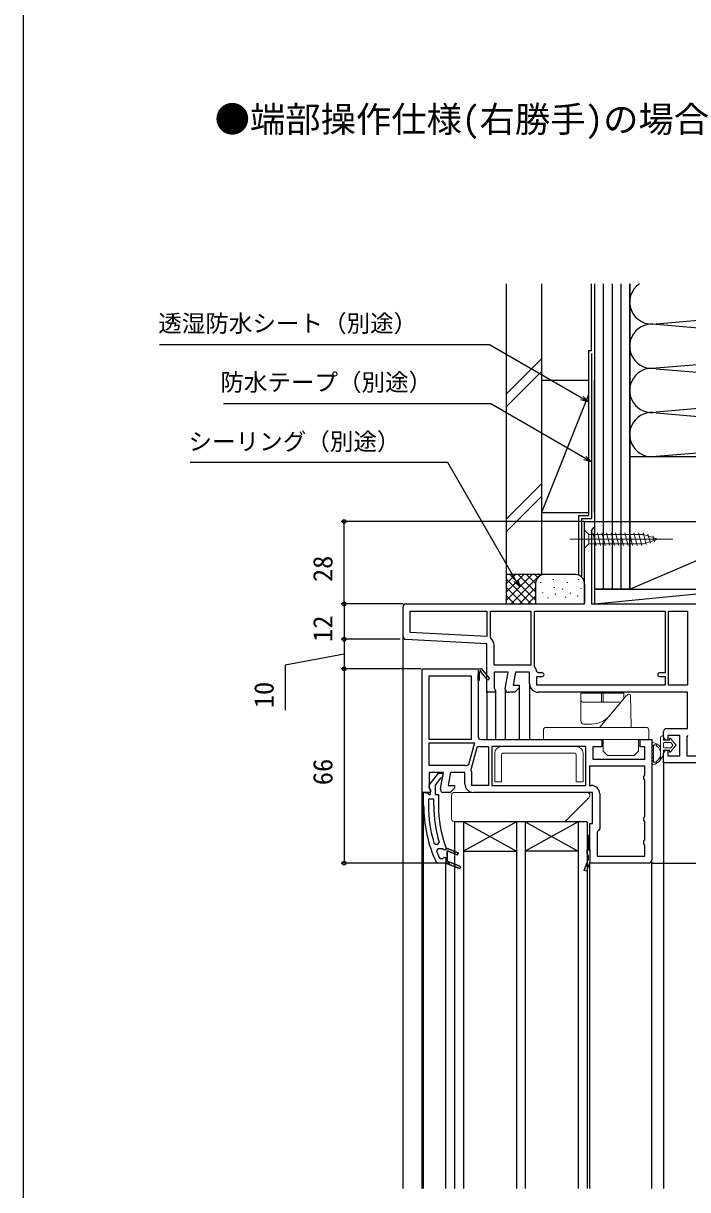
# Model space of a CAD drawing. Units: millimetres, scale not verified. Extents: x -525 to 525, y -783 to 779.
# Drawn here: x -525 to -299.3, y -394.1 to 1.9 of the extents above; entities that cross this region are included whole.
import ezdxf
from ezdxf.enums import TextEntityAlignment as Align

# ---------------------------------------------------------------- set-up
doc = ezdxf.new("R2010")
doc.units = ezdxf.units.MM
doc.header["$LTSCALE"] = 4
for name, color, linetype in [('0-2_USER1', 3, 'Continuous'), ('0-3_YKK_11', 7, 'Continuous'), ('0-4_YKK_12', 2, 'Continuous'), ('0-7_YKK_D', 6, 'Continuous'), ('0-8_YKK_ZWAK', 7, 'Continuous'), ('0-9_YSS_K', 3, 'Continuous'), ('0-A_YSS_KE', 3, 'Continuous')]:
    doc.layers.add(name, color=color, linetype=linetype)
doc.layers.add('0-5_YKK_13', color=4, linetype='Continuous', lineweight=18)
doc.styles.add('ＭＳ ゴシック', font='')
doc.styles.get('ＭＳ ゴシック').set_extended_font_data('MS Gothic')

msp = doc.modelspace()

# ---------------------------------------------------------------- linework, layer by layer
at = {"layer": '0-3_YKK_11'}
for p, q in [((-396, -206.297), (-396, -196.246)), ((-370.5, -217.746), (-370.5, -221.246)), ((-370.5, -221.246), (-370.5, -219.246)), ((-307.5, -240.446), (-307.5, -238.546)), ((-369.5, -243.646), (-367, -243.646)), ((-332.5, -278.746), (-332.5, -282.746))]:
    msp.add_line(p, q, dxfattribs=at)
for points in [[(-395, -195.246), (-334.4, -195.246), (-334.4, -167.246), (-331, -167.246), (-331, -169.146), (-331.5, -169.646), (-332, -170.146), (-332, -195.246), (-281, -195.246), (-281, -199.488), (-281.12, -199.671), (-281.12, -200.221), (-281, -200.404), (-281, -203.046)], [(-366.123, -207.003), (-366.3, -206.622), (-366.3, -197.646), (-352.6, -197.646)], [(-352.6, -197.646), (-352.6, -216.046), (-365.1, -216.046), (-365.1, -209.214)], [(-351.4, -197.646), (-307, -197.646), (-307, -218.646), (-308.9, -218.646)], [(-351.262, -216.791), (-351.4, -216.446), (-351.4, -197.646)], [(-282, -204.046), (-284.9, -204.046), (-284.9, -210.046), (-282.5, -210.046), (-282.5, -208.446), (-281, -208.446), (-281, -223.246), (-268.091, -223.246), (-267.796, -222.996), (-267.5, -222.746), (-266, -222.746), (-266, -225.246), (-281, -225.246), (-281, -251.246), (-282.8, -251.246), (-282.8, -249.246), (-307.5, -249.246), (-307.5, -245.946)], [(-361.285, -224.072), (-360.292, -218.446), (-365.1, -218.446), (-365.1, -223.802), (-364.558, -224.67), (-364.877, -225.246), (-367.5, -225.246), (-367.5, -208.74), (-395.052, -207.296)], [(-389.5, -259.246), (-389.5, -217.246), (-369.634, -217.246), (-369.5, -217.169), (-366.595, -220.587), (-367.205, -221.105), (-369.516, -218.385)], [(-369.894, -218.32), (-370.2, -218.497), (-370.2, -221.246), (-370.5, -221.246), (-370.5, -240.246)], [(-353, -222.346), (-353, -218.446), (-357.855, -218.446), (-358.631, -222.846), (-356.5, -222.846), (-356.5, -223.746), (-358, -225.246), (-360.3, -225.246)], [(-348.7, -218.646), (-350.115, -218.646), (-350.613, -218.198)], [(-308.9, -219.846), (-307, -219.846), (-307, -222.846), (-350.6, -222.846), (-350.6, -219.846), (-348.7, -219.846)], [(-306.5, -237.546), (-299.4, -237.546), (-299.4, -225.246), (-350.1, -225.246)], [(-369.5, -241.246), (-328.5, -241.246), (-328.5, -243.746), (-331.5, -243.746), (-331.5, -247.946), (-313.9, -247.946), (-313.9, -243.746), (-315.5, -243.746), (-315.5, -241.246), (-311.5, -241.246), (-311.5, -282.246)], [(-306.5, -244.946), (-306, -244.946), (-306, -246.846), (-302, -246.846), (-302, -239.946), (-306, -239.946), (-306, -241.446), (-306.5, -241.446)], [(-299.217, -239.865), (-299.6, -240.35), (-299.6, -246.846), (-283.4, -246.846)], [(-387.1, -242.446), (-371.721, -242.446), (-373.726, -249.93), (-374.399, -250.263)], [(-375.5, -250.046), (-387.1, -250.046), (-387.1, -242.446)], [(-372.856, -251.755), (-372.883, -251.42), (-370.872, -243.914), (-370.275, -243.556)], [(-367, -243.646), (-367, -256.846), (-372.6, -256.846), (-372.6, -252.946)], [(-383.285, -258.072), (-382.292, -252.446), (-387.1, -252.446), (-387.1, -257.802), (-386.558, -258.67), (-386.877, -259.246), (-389.5, -259.246)], [(-387.087, -256.729), (-383.975, -252.745), (-382.5, -252.745), (-382.5, -253.847), (-382.975, -254.346), (-383.345, -254.538), (-385.1, -256.784), (-385.1, -259.945), (-384, -259.945), (-384, -263.613)], [(-375, -256.346), (-375, -252.446), (-379.855, -252.446), (-380.631, -256.846), (-378.5, -256.846), (-378.5, -257.746), (-380, -259.246), (-382.3, -259.246)], [(-313.9, -250.346), (-332.7, -250.346), (-332.7, -256.846), (-332.1, -256.846)], [(-329.2, -259.746), (-329.2, -271.651), (-329.65, -272.148), (-330.1, -272.646), (-330.1, -280.846), (-313.9, -280.846), (-313.9, -277.112), (-314.15, -276.679), (-314.15, -275.813), (-313.9, -275.38), (-313.9, -269.112), (-314.15, -268.679), (-314.15, -267.813), (-313.9, -267.38), (-313.9, -255.112), (-314.15, -254.679), (-314.15, -253.813), (-313.9, -253.38), (-313.9, -250.346)], [(-389, -263.613), (-389, -259.245), (-387.9, -259.245), (-387.404, -259.683), (-387.106, -259.945), (-386.7, -259.945), (-386.7, -258.545), (-386.9, -258.145)], [(-312.5, -283.246), (-332.689, -283.246), (-333.726, -285.987), (-334.474, -285.704), (-333, -281.806), (-333, -280.912), (-333.25, -280.479), (-333.5, -280.046), (-333.5, -278.746), (-332.5, -278.746), (-332.5, -269.746), (-331.6, -269.746), (-331.6, -259.246), (-372.1, -259.246)], [(-385.6, -263.613), (-385.6, -261.545), (-387.4, -261.545), (-387.4, -263.613)], [(-385.491, -276.49), (-385.013, -276.845), (-384.176, -276.845), (-383.698, -276.198)], [(-376.752, -284.274), (-381, -282.583), (-381, -279.106), (-377.548, -280.48), (-377.252, -279.737), (-381, -278.245), (-381.5, -278.245), (-381.5, -278.745), (-382.09, -278.82), (-382.574, -278.445), (-382.6, -278.445), (-384.135, -278.445), (-384.604, -279.12)], [(-381.53, -277.628), (-381.5, -277.799), (-381.5, -278.245), (-381, -278.245), (-377.252, -279.737), (-377.548, -280.48), (-381, -279.106), (-381, -282.583), (-376.752, -284.274)], [(-383.705, -281.345), (-383.247, -281.645), (-382.574, -281.645), (-382.09, -281.27), (-381.5, -281.345), (-381.5, -283.245), (-377.048, -285.017), (-381.5, -283.245), (-384.282, -283.245), (-384.735, -282.956)]]:
    msp.add_lwpolyline(points, dxfattribs=at)
for points in [[(-367.5, -206.336), (-393.6, -204.968), (-393.6, -197.646), (-367.5, -197.646)], [(-305.8, -222.846), (-305.8, -197.646), (-299.4, -197.646), (-299.4, -222.846)], [(-372.9, -219.646), (-372.9, -241.246), (-387.1, -241.246), (-387.1, -219.646)], [(-365.8, -256.846), (-333.9, -256.846), (-333.9, -243.646), (-365.8, -243.646)]]:
    msp.add_lwpolyline(points, close=True, dxfattribs=at)
for centre, radius, start, end in [((-395, -196.246), 1, 90.00001, 179.99999), ((-395, -206.297), 1, 180, 266.99997), ((-368, -209.214), 2.9, 359.99999, 49.67978), ((-353, -218.446), 2.4, 5.9378, 43.60284), ((-369.677, -218.195), 0.25, 310.35701, 210), ((-348.7, -219.246), 0.6, 269.99999, 90.00001), ((-308.9, -219.246), 0.6, 89.99999, 270.00001), ((-360.3, -224.246), 1, 170.00002, 270), ((-350.1, -222.346), 2.9, 180.00001, 269.99999), ((-306.5, -238.546), 1, 90.00001, 179.99999), ((-369.5, -240.246), 1, 180.00001, 269.99999), ((-306.5, -240.446), 1, 180.00001, 269.99999), ((-369.5, -240.246), 3.4, 256.82613, 269.99998), ((-306.5, -245.946), 1, 90.00001, 179.99999), ((-375.5, -252.946), 2.9, 67.68615, 89.99999), ((-375.5, -252.946), 2.9, 359.99996, 24.25263), ((-386.3, -257.345), 1, 141.91328, 233.13011), ((-372.1, -256.346), 2.9, 180.00001, 269.99999), ((-332.1, -259.746), 2.9, 0.00001, 89.99999), ((-382.3, -258.246), 1, 169.99999, 269.99998), ((-343, -263.613), 46, 180.00001, 204.86598), ((-343, -263.613), 44.4, 179.99999, 196.86019), ((-343, -263.613), 42.6, 179.99999, 197.18277), ((-343, -263.613), 41, 179.99999, 199.98888), ((-343, -263.613), 44.4, 200.44221, 203.53922), ((-376.9, -284.645), 0.4, 248.30059, 68.30061), ((-376.9, -284.645), 0.4, 248.30059, 68.30061), ((-312.5, -282.246), 1, 270.00001, 359.99999)]:
    msp.add_arc(centre, radius, start, end, dxfattribs=at)
at = {"layer": '0-4_YKK_12'}
for p, q in [((-396, -393.746), (-396, -206.297)), ((-367.5, -224.736), (-367.5, -241.236)), ((-364.6, -224.736), (-364.6, -241.236)), ((-361.3, -224.236), (-361.3, -241.236)), ((-356.5, -223.529), (-356.5, -241.246)), ((-353, -222.336), (-353, -241.246)), ((-307.5, -248.746), (-307.5, -393.746)), ((-389.5, -393.746), (-389.5, -258.746)), ((-389, -393.746), (-389, -263.613)), ((-378.495, -269.246), (-378.5, -393.746)), ((-333.5, -269.246), (-378.495, -269.246)), ((-375.5, -269.246), (-375.5, -393.746)), ((-375.5, -269.246), (-357.5, -279.246)), ((-357.5, -269.246), (-375.5, -279.246)), ((-357.5, -269.246), (-357.5, -393.746)), ((-354.5, -269.246), (-354.5, -393.746)), ((-336.5, -269.246), (-354.5, -279.246)), ((-354.5, -269.246), (-336.5, -279.246)), ((-336.5, -269.246), (-336.5, -393.746)), ((-333.5, -269.246), (-333.5, -393.746)), ((-375.5, -279.246), (-357.5, -279.246)), ((-336.5, -279.246), (-354.5, -279.246)), ((-381.5, -393.746), (-381.5, -283.245)), ((-332.5, -393.746), (-332.5, -282.746)), ((-311.5, -393.746), (-311.5, -282.246))]:
    msp.add_line(p, q, dxfattribs=at)
at = {"layer": '0-5_YKK_13'}
for p, q in [((-334.4, -170.146), (-334.4, -176.346)), ((-334.4, -170.146), (-332.85, -171.696)), ((-339.4, -173.246), (-304.4, -173.246)), ((-314.316, -171.696), (-332.85, -171.696)), ((-332.85, -171.696), (-332.85, -174.796)), ((-330.423, -175.346), (-331.549, -171.146)), ((-328.87, -175.346), (-329.996, -171.146)), ((-327.317, -175.346), (-328.443, -171.146)), ((-325.765, -175.346), (-326.89, -171.146)), ((-324.212, -175.346), (-325.337, -171.146)), ((-322.659, -175.346), (-323.784, -171.146)), ((-321.106, -175.346), (-322.231, -171.146)), ((-319.553, -175.346), (-320.678, -171.146)), ((-318, -175.346), (-319.125, -171.146)), ((-316.447, -175.346), (-317.572, -171.146)), ((-314.894, -175.346), (-316.02, -171.146)), ((-313.411, -175.088), (-314.467, -171.146)), ((-309.4, -173.246), (-314.316, -171.696)), ((-309.4, -173.246), (-314.316, -174.796)), ((-311.979, -174.636), (-312.792, -171.6)), ((-310.547, -174.185), (-311.096, -172.135)), ((-334.4, -176.346), (-332.85, -174.796)), ((-332.85, -174.796), (-314.316, -174.796)), ((-328.601, -228.545), (-328.601, -225.545)), ((-328.001, -228.545), (-328.001, -225.545)), ((-321.051, -225.545), (-321.051, -227.263)), ((-335.551, -229.545), (-335.551, -228.045)), ((-335.551, -235.045), (-335.551, -229.545)), ((-322.207, -228.545), (-335.051, -228.545)), ((-320.15, -226.459), (-329.112, -237.139)), ((-318.507, -236.952), (-318.692, -226.35)), ((-323.083, -229.866), (-325.87, -233.187)), ((-345.241, -237.246), (-347.741, -237.246)), ((-331.998, -236.045), (-334.551, -236.045)), ((-328.002, -241.246), (-327.967, -245.282)), ((-316.302, -241.246), (-327.702, -241.246)), ((-315.502, -241.246), (-316.302, -241.246)), ((-316.037, -245.282), (-316.002, -241.246)), ((-308.5, -240.545), (-308.5, -248.095)), ((-307.5, -241.546), (-307.5, -240.546)), ((-307.5, -241.546), (-307.5, -240.546)), ((-305.5, -241.546), (-307.5, -241.546)), ((-305.5, -241.546), (-307.5, -241.546)), ((-305.5, -241.048), (-305.5, -241.546)), ((-305.5, -241.546), (-305.5, -241.048)), ((-303.2, -243.196), (-305.144, -240.917)), ((-303.2, -243.196), (-305.144, -240.917)), ((-337.15, -243.646), (-362.55, -243.646)), ((-327.967, -245.282), (-326.502, -246.746)), ((-317.502, -246.746), (-316.037, -245.282)), ((-311.5, -249.51), (-311.5, -242.582)), ((-310.9, -244.414), (-310.9, -243.982)), ((-310.9, -245.646), (-310.9, -245.214)), ((-307.5, -243.846), (-307.5, -242.546)), ((-307.5, -243.846), (-307.5, -242.546)), ((-307.5, -244.846), (-305.5, -244.846)), ((-307.5, -246.646), (-307.5, -244.846)), ((-305.5, -244.846), (-307.5, -244.846)), ((-307.5, -246.646), (-307.5, -244.846)), ((-307.2, -242.246), (-305.2, -242.246)), ((-307.2, -242.246), (-305.2, -242.246)), ((-305.2, -244.146), (-307.2, -244.146)), ((-305.2, -244.146), (-307.2, -244.146)), ((-305.5, -244.846), (-305.5, -245.344)), ((-305.5, -245.344), (-305.5, -244.846)), ((-305.144, -245.475), (-303.2, -243.196)), ((-303.2, -243.196), (-305.144, -245.475)), ((-304.972, -242.351), (-304.417, -243.001)), ((-304.417, -243.001), (-304.972, -242.351)), ((-304.417, -243.391), (-304.972, -244.041)), ((-304.417, -243.391), (-304.972, -244.041)), ((-364.85, -255.646), (-364.85, -245.946)), ((-362.55, -255.646), (-362.55, -246.446)), ((-337.65, -245.946), (-362.05, -245.946)), ((-337.15, -255.646), (-337.15, -246.446)), ((-334.85, -255.646), (-334.85, -245.946)), ((-326.502, -246.746), (-317.502, -246.746)), ((-310.9, -246.878), (-310.9, -246.446)), ((-310.9, -248.11), (-310.9, -247.678)), ((-362.55, -255.646), (-364.85, -255.646)), ((-334.85, -255.646), (-337.15, -255.646)), ((-379.504, -260.246), (-379.504, -268.246)), ((-378.504, -259.246), (-333.504, -259.246)), ((-340.797, -268.953), (-332.797, -260.953)), ((-341.504, -269.246), (-378.504, -269.246)), ((-333.5, -274.183), (-333.063, -273.746)), ((-333.5, -274.632), (-332.614, -273.746)), ((-333.5, -275.081), (-332.5, -274.081)), ((-333.5, -275.53), (-332.5, -274.53)), ((-333.5, -275.979), (-332.5, -274.979)), ((-333.5, -276.428), (-332.5, -275.428)), ((-333.5, -276.877), (-332.5, -275.877)), ((-333.5, -277.326), (-332.5, -276.326)), ((-333.5, -277.775), (-332.5, -276.775)), ((-333.5, -278.224), (-332.5, -277.224)), ((-333.5, -278.673), (-332.5, -277.673)), ((-333.124, -278.746), (-332.5, -278.122)), ((-332.675, -278.746), (-332.5, -278.571))]:
    msp.add_line(p, q, dxfattribs=at)
for points in [[(-335.551, -228.045), (-335.551, -225.545), (-321.051, -225.545)], [(-321.168, -227.584), (-321.824, -228.366), (-323.083, -229.866)], [(-313.063, -237.246), (-315.563, -237.246), (-345.241, -237.246)], [(-348.241, -237.738), (-348.302, -241.246), (-345.303, -241.246)], [(-327.702, -241.246), (-332.977, -241.246), (-345.303, -241.246)], [(-315.502, -241.246), (-312.502, -241.246), (-312.563, -237.738)], [(-308.5, -248.095), (-307.5, -246.646), (-308.5, -248.095)]]:
    msp.add_lwpolyline(points, dxfattribs=at)
msp.add_lwpolyline([(-333.5, -273.746), (-332.5, -273.746), (-332.5, -278.746), (-333.5, -278.746)], close=True, dxfattribs=at)
for centre, radius, start, end in [((-335.051, -228.045), 0.5, 180, 270), ((-322.207, -228.045), 0.5, 270, 320), ((-321.551, -227.263), 0.5, 320, 0), ((-318.618, -227.745), 2, 112.49402, 140), ((-319.192, -226.359), 0.5, 1, 112.49402), ((-331.998, -228.045), 8, 270, 320), ((-331.998, -228.045), 8, 315.4052, 320), ((-347.741, -237.746), 0.5, 90, 179), ((-334.551, -235.045), 1, 180, 270), ((-329.342, -236.946), 0.3, 270, 320), ((-318.207, -236.946), 0.3, 181, 270), ((-313.063, -237.746), 0.5, 1, 90), ((-308, -240.545), 0.5, 0.11462, 179.88538), ((-308, -240.546), 0.5, 360, 180.11459), ((-308, -240.546), 0.5, 0.00002, 0.11467), ((-305.298, -241.048), 0.202, 40.46381, 180), ((-305.298, -241.048), 0.202, 40.46381, 180), ((-362.55, -245.946), 2.3, 90, 180), ((-337.15, -245.946), 2.3, 0, 90), ((-311.2, -242.582), 0.3, 81.79391, 180), ((-311.7, -246.046), 3.8, 32.63687, 81.79391), ((-310.9, -243.582), 0.2, 121.83486, 233.1301), ((-310.9, -244.814), 0.2, 126.8699, 233.1301), ((-311.2, -243.982), 0.3, 0, 53.1301), ((-311.2, -244.414), 0.3, 306.8699, 0), ((-311.2, -245.214), 0.3, 0, 53.1301), ((-311.164, -243.157), 0.3, 301.83486, 339.97791), ((-310.6, -243.362), 0.3, 67.71823, 159.97791), ((-311.7, -246.046), 3.2, 66.85224, 67.71823), ((-310.324, -242.828), 0.3, 246.85224, 296.63299), ((-310.1, -243.275), 0.2, 3.36701, 116.63299), ((-309.601, -243.245), 0.3, 183.36701, 233.14776), ((-311.7, -246.046), 3.2, 306.85224, 53.14776), ((-307.2, -242.546), 0.3, 90, 180), ((-307.2, -242.546), 0.3, 90, 180), ((-307.2, -243.846), 0.3, 180, 270), ((-307.2, -243.846), 0.3, 180, 270), ((-305.298, -245.344), 0.202, 180.00003, 319.53622), ((-305.298, -245.344), 0.202, 180, 319.53619), ((-305.2, -242.546), 0.3, 40.46381, 90), ((-305.2, -242.546), 0.3, 40.46381, 90), ((-305.2, -243.846), 0.3, 270, 319.53619), ((-305.2, -243.846), 0.3, 270, 319.53619), ((-304.646, -243.196), 0.3, 319.53619, 40.46381), ((-304.646, -243.196), 0.3, 319.53619, 40.46381), ((-362.05, -246.446), 0.5, 90, 180), ((-337.65, -246.446), 0.5, 0, 90), ((-311.2, -249.51), 0.3, 180, 278.20609), ((-311.7, -246.046), 3.8, 278.20609, 327.36313), ((-310.9, -246.046), 0.2, 126.8699, 233.1301), ((-310.9, -247.278), 0.2, 126.8699, 233.1301), ((-310.9, -248.51), 0.2, 126.8699, 238.16514), ((-311.2, -245.646), 0.3, 306.8699, 0), ((-311.2, -246.446), 0.3, 0, 53.1301), ((-311.2, -246.878), 0.3, 306.8699, 360), ((-311.2, -247.678), 0.3, 0, 53.1301), ((-311.2, -248.11), 0.3, 306.8699, 360), ((-311.164, -248.935), 0.3, 20.02209, 58.16514), ((-310.6, -248.729), 0.3, 200.02209, 292.28177), ((-311.7, -246.046), 3.2, 292.28177, 293.14776), ((-310.324, -249.264), 0.3, 63.36701, 113.14776), ((-310.1, -248.817), 0.2, 243.36701, 356.63299), ((-309.601, -248.847), 0.3, 126.85224, 176.63299), ((-378.504, -260.246), 1, 90, 180), ((-333.504, -260.246), 1, 315, 90), ((-378.504, -268.246), 1, 180, 270), ((-341.504, -268.246), 1, 270, 315)]:
    msp.add_arc(centre, radius, start, end, dxfattribs=at)
at = {"layer": '0-7_YKK_D'}
for p, q in [((-334.608, -167.246), (-417, -167.246)), ((-416, -195.246), (-416, -167.246)), ((-330.5, -167.246), (-57.004, -167.246)), ((-396.008, -195.246), (-417, -195.246)), ((-396.008, -195.246), (-417, -195.246)), ((-416, -195.246), (-416, -207.246)), ((-397.008, -207.246), (-417, -207.246)), ((-397.008, -207.246), (-417, -207.246)), ((-416, -207.246), (-416, -217.246)), ((-390, -217.246), (-417, -217.246)), ((-390, -217.246), (-417, -217.246)), ((-416, -217.246), (-416, -283.246)), ((-380.063, -283.246), (-417, -283.246)), ((-311.5, -283.246), (-157.004, -283.246))]:
    msp.add_line(p, q, dxfattribs=at)
for points in [[(-333.003, -126.661), (-335.212, -125.386), (-366.631, -107.246), (-478.681, -107.246)], [(-334.87, -124.794), (-333.003, -126.661), (-335.553, -125.977)], [(-332.003, -147.009), (-334.212, -145.734), (-366.234, -127.246), (-457.012, -127.246)], [(-333.87, -145.142), (-332.003, -147.009), (-334.553, -146.326)], [(-356.367, -189.467), (-357.642, -187.259), (-380.743, -147.246), (-468.338, -147.246)], [(-357.05, -186.917), (-356.367, -189.467), (-358.233, -187.6)], [(-416, -212.246), (-436, -216.01), (-436, -231.26)]]:
    msp.add_lwpolyline(points, dxfattribs=at)
for centre in [(-416, -167.246), (-416, -195.246), (-416, -195.246), (-416, -207.246), (-416, -207.246), (-416, -217.246), (-416, -217.246), (-416, -283.246)]:
    msp.add_circle(centre, 0.637, dxfattribs=at)
at = {"layer": '0-8_YKK_ZWAK'}
msp.add_line((-525, 747.3), (-525, -782.7), dxfattribs=at)
at = {"layer": '0-9_YSS_K'}
for p, q in [((-331.003, -86.509), (-331.003, -190.246)), ((-328.003, -86.509), (-328.003, -190.246)), ((-325.003, -86.509), (-325.003, -190.246)), ((-322.003, -86.509), (-322.003, -190.246)), ((-319.004, -145.246), (-319.004, -86.509)), ((-319.003, -86.509), (-319.003, -145.246)), ((-319.003, -190.246), (-319.003, -86.509)), ((-309.972, -100.088), (-223.035, -92.904)), ((-223.035, -107.588), (-309.972, -100.404)), ((-309.972, -115.088), (-223.035, -107.904)), ((-361.003, -124.035), (-349.003, -112.035)), ((-361.003, -128.277), (-349.003, -116.277)), ((-309.972, -115.404), (-223.035, -122.588)), ((-349.003, -119.246), (-333.003, -119.246)), ((-349.003, -119.246), (-349.003, -164.246)), ((-331.003, -164.246), (-331.003, -119.246)), ((-333.003, -124.246), (-349.003, -164.246)), ((-223.035, -122.904), (-309.972, -130.088)), ((-309.972, -130.404), (-223.035, -137.588)), ((-309.972, -145.088), (-223.035, -137.904)), ((-319.003, -190.246), (-214.003, -145.246)), ((-349.003, -154.461), (-361.003, -166.461)), ((-361.003, -170.704), (-349.003, -158.704)), ((-349.003, -164.246), (-333.003, -164.246)), ((-361.003, -185.246), (-361.003, -195.246)), ((-348.003, -185.246), (-361.003, -185.246)), ((-361.003, -194.104), (-352.146, -185.246)), ((-361.003, -191.275), (-354.974, -185.246)), ((-361.003, -188.447), (-357.802, -185.246)), ((-361.003, -185.619), (-360.631, -185.246)), ((-359.69, -185.246), (-351.003, -193.932)), ((-359.317, -195.246), (-349.317, -185.246)), ((-356.861, -185.246), (-351.003, -191.104)), ((-354.033, -185.246), (-351.003, -188.275)), ((-351.205, -185.246), (-350.223, -186.228)), ((-348.376, -185.246), (-348.355, -185.267)), ((-337.403, -185.246), (-348.003, -185.246)), ((-361.003, -186.761), (-352.518, -195.246)), ((-361.003, -189.589), (-355.347, -195.246)), ((-356.489, -195.246), (-351.003, -189.761)), ((-351.003, -188.246), (-351.003, -195.246)), ((-349.176, -188.051), (-349.176, -187.851)), ((-344.836, -187.05), (-344.836, -186.85)), ((-344.502, -189.72), (-344.502, -189.52)), ((-340.163, -188.051), (-340.163, -187.851)), ((-336.321, -187.05), (-336.321, -186.85)), ((-335.49, -190.054), (-335.49, -189.854)), ((-334.403, -188.246), (-334.403, -194.746)), ((-361.003, -192.418), (-358.175, -195.246)), ((-353.66, -195.246), (-350.986, -192.571)), ((-348.508, -191.389), (-348.508, -191.189)), ((-346.677, -193.245), (-346.677, -193.045)), ((-344.169, -192.057), (-344.169, -191.857)), ((-341.709, -190.323), (-341.709, -190.123)), ((-340.748, -193.03), (-340.748, -192.83)), ((-339.161, -191.723), (-339.161, -191.523)), ((-336.655, -192.726), (-336.655, -192.526)), ((-331.003, -190.246), (-331.003, -195.246)), ((-331.003, -190.246), (-281.004, -190.246)), ((-331.003, -195.246), (-281.004, -190.246)), ((-319.003, -190.246), (-331.003, -190.246)), ((-331.003, -195.246), (-304.004, -195.246))]:
    msp.add_line(p, q, dxfattribs=at)
for centre, radius, start, end in [((-311.504, -92.746), 7.5, 123.74089, 281.78353), ((-311.504, -107.746), 7.5, 78.21649, 281.78353), ((-311.504, -122.746), 7.5, 78.21649, 281.78353), ((-311.504, -137.746), 7.5, 78.21649, 281.78353), ((-348.003, -188.246), 3, 90, 180), ((-337.403, -188.246), 3, 0, 90)]:
    msp.add_arc(centre, radius, start, end, dxfattribs=at)
at = {"layer": '0-A_YSS_KE'}
for p, q in [((-361.003, -86.509), (-361.003, -185.246)), ((-349.003, -86.509), (-349.003, -185.246)), ((-332.003, -109.246), (-332.003, -86.509)), ((-333.003, -109.246), (-333.003, -165.246)), ((-332.003, -109.246), (-333.003, -109.246)), ((-332.003, -110.246), (-332.003, -166.246)), ((-336.403, -165.246), (-333.003, -165.246)), ((-336.403, -165.246), (-336.403, -185.418)), ((-335.403, -166.246), (-332.003, -166.246)), ((-335.403, -166.246), (-335.403, -186.01)), ((-349.003, -185.246), (-361.003, -185.246))]:
    msp.add_line(p, q, dxfattribs=at)
msp.add_lwpolyline([(-214.003, -190.246), (-214.003, -145.246), (-319.003, -145.246), (-319.003, -190.246)], close=True, dxfattribs=at)

# ---------------------------------------------------------------- texts
at = {"layer": '0-2_USER1', "style": 'ＭＳ ゴシック'}
msp.add_text('●端部操作仕様(右勝手)の場合', height=8.798, dxfattribs=at).set_placement((-460, -37.7), align=Align.BOTTOM_LEFT)
at = {"layer": '0-7_YKK_D', "style": 'ＭＳ ゴシック'}
for s, p in [('透湿防水シート（別途）', (-479.181, -104.655)), ('防水テープ（別途）', (-458.103, -124.655)), ('シーリング（別途）', (-468.884, -144.791))]:
    msp.add_text(s, height=5.865, dxfattribs=at).set_placement(p, align=Align.BOTTOM_LEFT)
for s, p in [('28', (-418, -187.817)), ('12', (-418, -208.149)), ('10', (-438, -230.641)), ('66', (-418, -256.791))]:
    msp.add_text(s, height=6.598, rotation=90, dxfattribs=at).set_placement(p, align=Align.BOTTOM_LEFT)

doc.saveas('drawing.dxf')
